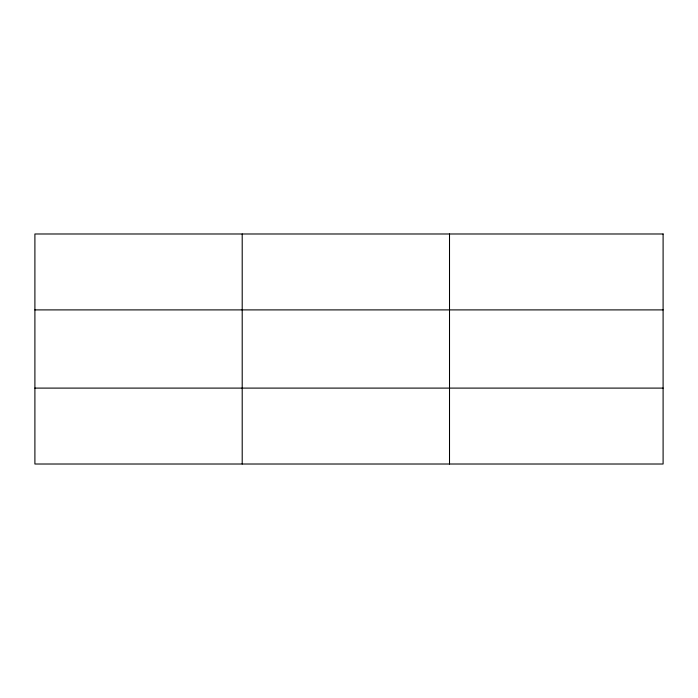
<?xml version="1.0" encoding="UTF-8"?>
<svg xmlns="http://www.w3.org/2000/svg" width="698" height="698" viewBox="0 0 698 698"><rect width="100%" height="100%" fill="white"/><g stroke="black" fill="none" stroke-linecap="round" stroke-linejoin="round"><path stroke-width="1.05" d="M242.206 464.013L242.206 233.987M449.512 464.013L449.512 233.987M34.9 309.895L663.1 309.895M34.9 388.105L663.1 388.105M663.1 233.987L34.9 233.987L34.9 464.013L663.1 464.013L663.1 233.987"/></g></svg>
